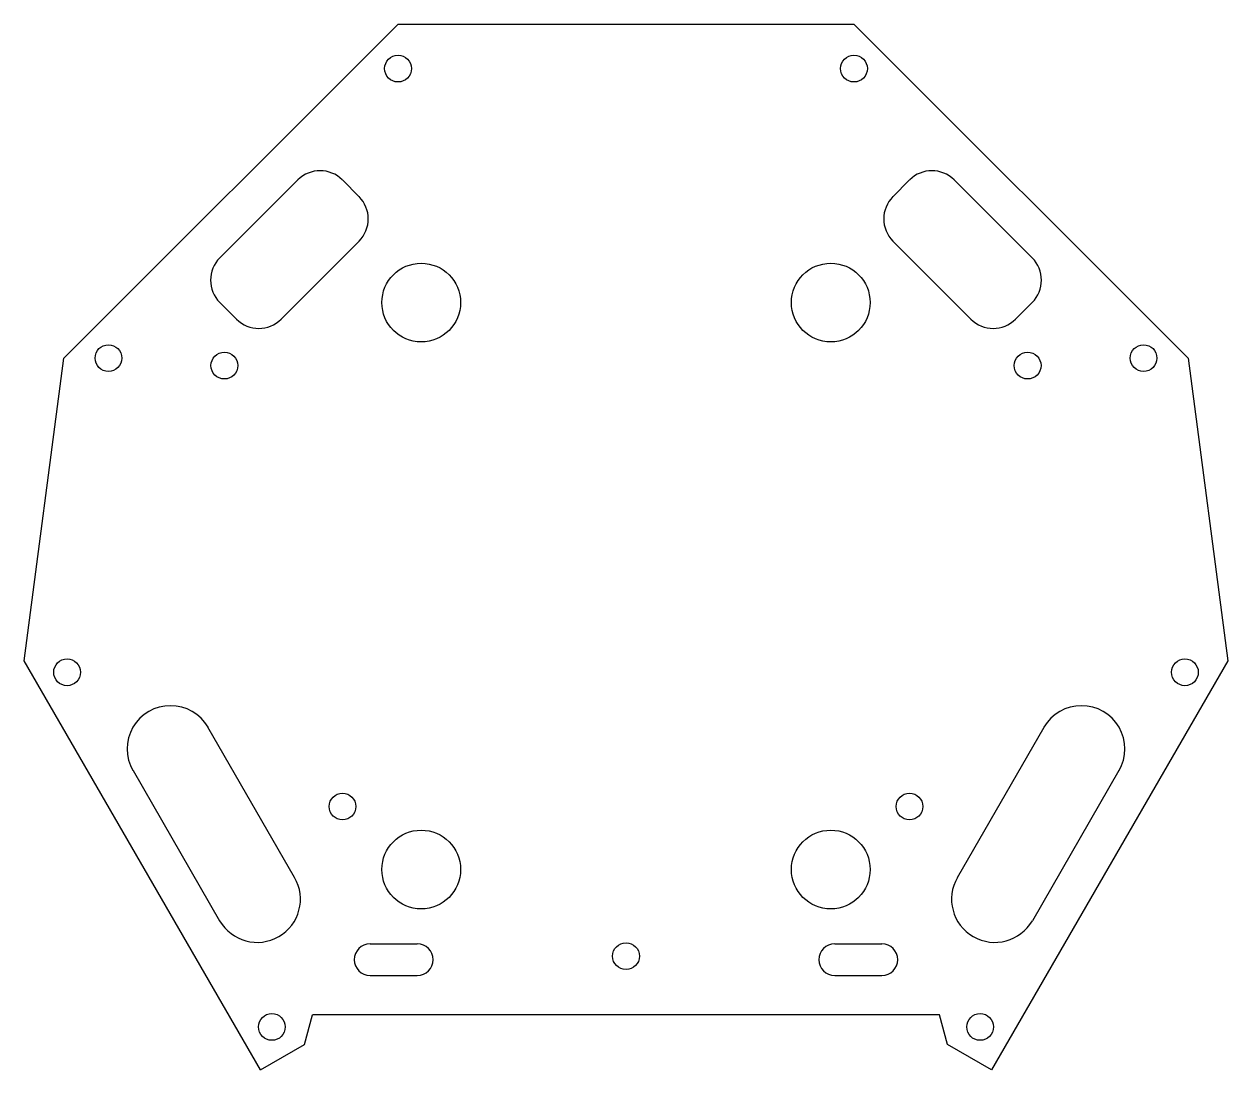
# Model space of a CAD drawing. Extents: x -76 to 76, y -61 to 71.
import ezdxf

# ---------------------------------------------------------------- set-up
doc = ezdxf.new("R2010")
doc.units = 0
doc.header["$MEASUREMENT"] = 0
doc.layers.add('VISIBLE', color=7, linetype='CONTINUOUS')

msp = doc.modelspace()

# ---------------------------------------------------------------- linework, layer by layer
at = {"layer": 'VISIBLE'}
for p, q in [((-71.37, 28.95), (-28.95, 71.37)), ((-28.95, 71.37), (28.95, 71.37)), ((28.95, 71.37), (71.37, 28.95)), ((-41.68, 51.58), (-51.58, 41.68)), ((-33.9, 49.45), (-36.02, 51.58)), ((33.9, 49.45), (36.02, 51.58)), ((41.68, 51.58), (51.58, 41.68)), ((-43.8, 33.9), (-33.9, 43.8)), ((43.8, 33.9), (33.9, 43.8)), ((-49.45, 33.9), (-51.58, 36.02)), ((49.45, 33.9), (51.58, 36.02)), ((-76.43, -9.49), (-71.37, 28.95)), ((71.37, 28.95), (76.43, -9.49)), ((-46.43, -61.45), (-76.43, -9.49)), ((76.43, -9.49), (46.43, -61.45)), ((-42.08, -37), (-53.08, -17.94)), ((42.08, -37), (53.08, -17.94)), ((-62.6, -23.44), (-51.6, -42.5)), ((62.6, -23.44), (51.6, -42.5)), ((-32.5, -45.45), (-26.5, -45.45)), ((26.5, -45.45), (32.5, -45.45)), ((-32.5, -49.45), (-26.5, -49.45)), ((26.5, -49.45), (32.5, -49.45)), ((-40.81, -58.2), (-39.8, -54.45)), ((39.8, -54.45), (-39.8, -54.45)), ((40.81, -58.2), (39.8, -54.45)), ((-46.43, -61.45), (-40.81, -58.2)), ((46.43, -61.45), (40.81, -58.2))]:
    msp.add_line(p, q, dxfattribs=at)
for centre, radius in [((-28.95, 65.72), 1.7), ((28.95, 65.72), 1.7), ((-26, 36), 5), ((26, 36), 5), ((-65.72, 28.95), 1.7), ((65.72, 28.95), 1.7), ((-51, 28), 1.7), ((51, 28), 1.7), ((-70.97, -10.95), 1.7), ((70.97, -10.95), 1.7), ((-36, -28), 1.7), ((36, -28), 1.7), ((-26, -36), 5), ((26, -36), 5), ((0, -47), 1.7), ((-44.97, -55.99), 1.7), ((44.97, -55.99), 1.7)]:
    msp.add_circle(centre, radius, dxfattribs=at)
for centre, radius, start, end in [((-38.85, 48.75), 4, 45, 135), ((38.85, 48.75), 4, 45, 135), ((-36.73, 46.63), 4, 315, 45), ((36.73, 46.63), 4, 135, 225), ((-48.75, 38.85), 4, 135, 225), ((48.75, 38.85), 4, 315, 45), ((-46.63, 36.73), 4, 225, 315), ((46.63, 36.73), 4, 225, 315), ((-57.84, -20.69), 5.5, 30, 210), ((57.84, -20.69), 5.5, 330, 150), ((-46.84, -39.75), 5.5, 210, 30), ((46.84, -39.75), 5.5, 150, 330), ((-32.5, -47.45), 2, 90, 270), ((-26.5, -47.45), 2, 270, 90), ((26.5, -47.45), 2, 90, 270), ((32.5, -47.45), 2, 270, 90)]:
    msp.add_arc(centre, radius, start, end, dxfattribs=at)

doc.saveas('drawing.dxf')
